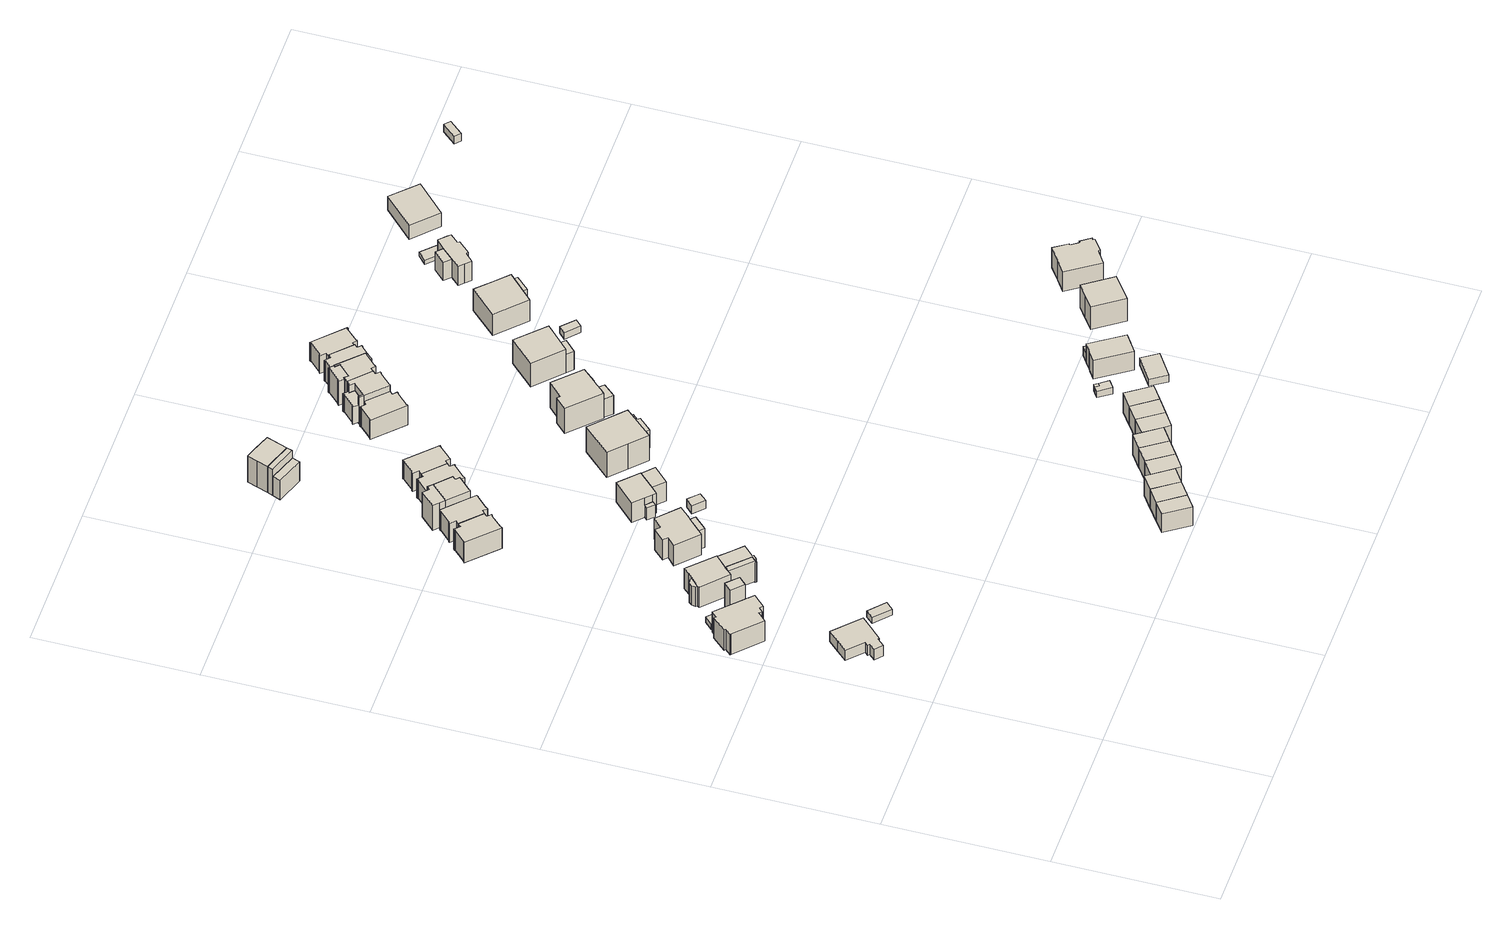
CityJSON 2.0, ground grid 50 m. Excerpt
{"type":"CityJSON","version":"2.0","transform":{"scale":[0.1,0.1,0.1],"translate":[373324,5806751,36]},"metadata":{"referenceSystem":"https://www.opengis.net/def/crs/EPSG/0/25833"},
"CityObjects":{
"building1":{"type":"Building","attributes":{"Gemeindeschluessel":"11000006","BezugspunktDach":"2200","function":"31001_1010","measuredHeight":6.77,"storeysAboveGround":1},"address":[{"country":"Germany","locality":"Berlin","thoroughfareNumber":"13A","thoroughfareName":"Neue Kreisstraße"}],"geometry":[{"type":"Solid","lod":"1","boundaries":[[[[0,1,2,3,4,5,6,7,8,9,10,11]],[[12,13,14,15,16,17,18,19,20,21,22,23]],[[12,23,11,10]],[[13,12,10,9]],[[14,13,9,8]],[[15,14,8,7]],[[16,15,7,6]],[[17,16,6,5]],[[18,17,5,4]],[[19,18,4,3]],[[20,19,3,2]],[[21,20,2,1]],[[22,21,1,0]],[[23,22,0,11]]]]}]},
"building2":{"type":"Building","attributes":{"Gemeindeschluessel":"11000006","BezugspunktDach":"2200","function":"31001_1010","measuredHeight":12.07,"storeysAboveGround":2},"address":[{"country":"Germany","locality":"Berlin","thoroughfareNumber":"15","thoroughfareName":"Neue Kreisstraße"}],"geometry":[{"type":"Solid","lod":"1","boundaries":[[[[24,25,26,27,28,29,30,31,32,33,34,35,36,37]],[[38,39,40,41,42,43,44,45,46,47,48,49,50,51]],[[38,51,37,36]],[[39,38,36,35]],[[40,39,35,34]],[[41,40,34,33]],[[42,41,33,32]],[[43,42,32,31]],[[44,43,31,30]],[[45,44,30,29]],[[46,45,29,28]],[[47,46,28,27]],[[48,47,27,26]],[[49,48,26,25]],[[50,49,25,24]],[[51,50,24,37]]]]}]},
"building3":{"type":"Building","attributes":{"Gemeindeschluessel":"11000006","BezugspunktDach":"2200","function":"31001_2463","measuredHeight":2.13,"storeysAboveGround":1},"address":[{"country":"Germany","locality":"Berlin","thoroughfareNumber":"15 (1)","thoroughfareName":"Neue Kreisstraße"}],"geometry":[{"type":"Solid","lod":"1","boundaries":[[[[52,53,54,55]],[[56,57,58,59]],[[56,59,55,54]],[[57,56,54,53]],[[58,57,53,52]],[[59,58,52,55]]]]}]},
"building4":{"type":"Building","attributes":{"Gemeindeschluessel":"11000006","BezugspunktDach":"2200","function":"31001_2463","measuredHeight":2.85,"storeysAboveGround":1},"address":[{"country":"Germany","locality":"Berlin","thoroughfareNumber":"13A (1)","thoroughfareName":"Neue Kreisstraße"}],"geometry":[{"type":"Solid","lod":"1","boundaries":[[[[60,61,62,63]],[[64,65,66,67]],[[64,67,63,62]],[[65,64,62,61]],[[66,65,61,60]],[[67,66,60,63]]]]}]},
"building5":{"type":"Building","attributes":{"Gemeindeschluessel":"11000006","BezugspunktDach":"2200","function":"31001_2463","measuredHeight":12.65,"storeysAboveGround":1},"address":[{"country":"Germany","locality":"Berlin","thoroughfareNumber":"15 (2)","thoroughfareName":"Neue Kreisstraße"}],"geometry":[{"type":"Solid","lod":"1","boundaries":[[[[68,69,70,71]],[[72,73,74,75]],[[72,75,71,70]],[[73,72,70,69]],[[74,73,69,68]],[[75,74,68,71]]]]}]},
"building6":{"type":"Building","attributes":{"Gemeindeschluessel":"11000006","function":"31001_1010"},"address":[{"country":"Germany","locality":"Berlin","thoroughfareNumber":"17","thoroughfareName":"Neue Kreisstraße"}],"children":["building6-1","building6-2","building6-3"]},
"building6-1":{"type":"BuildingPart","attributes":{"BezugspunktDach":"2200","measuredHeight":10.35,"storeysAboveGround":2},"parents":["building6"],"geometry":[{"type":"MultiSurface","lod":"1","boundaries":[[[76,77,78,79,80,81,82,83,84,85,86]],[[87,88,89,90,91,92,93,94,95,96,97]],[[87,97,86,85]],[[98,99,87,88,87,85,84]],[[89,88,100,88,89,101,98,84,83]],[[90,89,83,82]],[[91,90,82,81]],[[92,91,81,80]],[[102,103,92,80,79]],[[94,104,102,93,79,78]],[[95,94,78,77]],[[96,95,77,76]],[[97,96,76,86]],[[88,87,99,98]],[[98,101,89,88,100]],[[93,92,103,102]],[[93,102,104,94]]]}]},
"building6-2":{"type":"BuildingPart","attributes":{"BezugspunktDach":"2200","measuredHeight":9.47,"storeysAboveGround":2},"parents":["building6"],"geometry":[{"type":"MultiSurface","lod":"1","boundaries":[[[105,106,107,108,109,110,111,112,113,114,103,104]],[[115,116,117,118,119,120,121,122,123,124,125,126]],[[115,126,127,94,93,92]],[[116,115,103,114]],[[117,116,114,113]],[[118,117,113,112]],[[119,118,112,111]],[[120,119,111,110]],[[121,120,110,109]],[[122,121,109,108]],[[123,122,108,107]],[[124,123,107,106]],[[125,124,106,105]],[[126,125,105,104]],[[92,93,102,103]],[[104,102,93,94,127]]]}]},
"building6-3":{"type":"BuildingPart","attributes":{"BezugspunktDach":"2200","measuredHeight":7.78,"storeysAboveGround":2},"parents":["building6"],"geometry":[{"type":"MultiSurface","lod":"1","boundaries":[[[99,101,128,129,130,131]],[[132,133,134,89,87,135]],[[132,135,131,130]],[[133,132,130,129]],[[134,133,129,128]],[[89,134,128,101]],[[135,87,99,131]],[[88,98,99,87]],[[89,101,98,88]]]}]},
"building7":{"type":"Building","attributes":{"Gemeindeschluessel":"11000006","BezugspunktDach":"2200","function":"51009_1610","measuredHeight":9.32,"storeysAboveGround":0},"address":[{"country":"Germany","locality":"Berlin"}],"geometry":[{"type":"Solid","lod":"1","boundaries":[[[[136,137,138,139]],[[140,141,142,143]],[[140,143,139,138]],[[141,140,138,137]],[[142,141,137,136]],[[143,142,136,139]]]]}]},
"building8":{"type":"Building","attributes":{"Gemeindeschluessel":"11000006","BezugspunktDach":"2200","function":"31001_1010","measuredHeight":8.15,"storeysAboveGround":2},"address":[{"country":"Germany","locality":"Berlin","thoroughfareNumber":"20","thoroughfareName":"Neue Kreisstraße"}],"geometry":[{"type":"Solid","lod":"1","boundaries":[[[[144,145,146,147,148,149,150,151,152,153,154,155,156,157,158,159]],[[160,161,162,163,164,165,166,167,168,169,170,171,172,173,174,175]],[[160,175,159,158]],[[161,160,158,157]],[[162,161,157,156]],[[163,162,156,155]],[[164,163,155,154]],[[165,164,154,153]],[[166,165,153,152]],[[167,166,152,151]],[[168,167,151,150]],[[169,168,150,149]],[[170,169,149,148]],[[171,170,148,147]],[[172,171,147,146]],[[173,172,146,145]],[[174,173,145,144]],[[175,174,144,159]]]]}]},
"building9":{"type":"Building","attributes":{"Gemeindeschluessel":"11000006","function":"31001_1010"},"address":[{"country":"Germany","locality":"Berlin","thoroughfareNumber":"19","thoroughfareName":"Neue Kreisstraße"}],"children":["building9-1","building9-2"]},
"building9-1":{"type":"BuildingPart","attributes":{"BezugspunktDach":"2200","measuredHeight":9.93,"storeysAboveGround":2},"parents":["building9"],"geometry":[{"type":"MultiSurface","lod":"1","boundaries":[[[176,177,178,179,180,181,182,183,184,185,186]],[[187,188,189,190,191,192,193,194,195,196,197]],[[187,197,186,185]],[[188,187,185,184]],[[189,188,184,183]],[[190,189,183,182]],[[191,190,182,181]],[[192,191,181,180]],[[193,192,180,179]],[[194,193,179,178]],[[198,199,194,178,177]],[[196,195,177,176]],[[197,196,176,186]],[[195,194,199,198]]]}]},
"building9-2":{"type":"BuildingPart","attributes":{"BezugspunktDach":"2200","measuredHeight":7.48,"storeysAboveGround":2},"parents":["building9"],"geometry":[{"type":"Solid","lod":"1","boundaries":[[[[200,201,202,199,198]],[[194,193,203,204,195]],[[193,194,199,202]],[[203,193,202,201]],[[204,203,201,200]],[[195,204,200,198]],[[194,195,198,199]]]]}]},
"building10":{"type":"Building","attributes":{"Gemeindeschluessel":"11000006","BezugspunktDach":"2200","function":"31001_1010","measuredHeight":7.84,"storeysAboveGround":2},"address":[{"country":"Germany","locality":"Berlin","thoroughfareNumber":"22","thoroughfareName":"Neue Kreisstraße"}],"geometry":[{"type":"Solid","lod":"1","boundaries":[[[[205,206,207,208,209,210,211,212,213,214,215,216,217,218,219,220,221,222]],[[223,224,225,226,227,228,229,230,231,232,233,234,235,236,237,238,239,240]],[[223,240,222,221]],[[224,223,221,220]],[[225,224,220,219]],[[226,225,219,218]],[[227,226,218,217]],[[228,227,217,216]],[[229,228,216,215]],[[230,229,215,214]],[[231,230,214,213]],[[232,231,213,212]],[[233,232,212,211]],[[234,233,211,210]],[[235,234,210,209]],[[236,235,209,208]],[[237,236,208,207]],[[238,237,207,206]],[[239,238,206,205]],[[240,239,205,222]]]]}]},
"building11":{"type":"Building","attributes":{"Gemeindeschluessel":"11000006","BezugspunktDach":"2200","function":"31001_1010","measuredHeight":7.47,"storeysAboveGround":2},"address":[{"country":"Germany","locality":"Berlin","thoroughfareNumber":"332B","thoroughfareName":"Königsweg"}],"geometry":[{"type":"Solid","lod":"1","boundaries":[[[[241,242,243,244]],[[245,246,247,248]],[[245,248,244,243]],[[246,245,243,242]],[[247,246,242,241]],[[248,247,241,244]]]]}]},
"building12":{"type":"Building","attributes":{"Gemeindeschluessel":"11000006","function":"31001_1010"},"address":[{"country":"Germany","locality":"Berlin","thoroughfareNumber":"24","thoroughfareName":"Neue Kreisstraße"}],"children":["building12-1","building12-2"]},
"building12-1":{"type":"BuildingPart","attributes":{"BezugspunktDach":"2200","measuredHeight":9.96,"storeysAboveGround":3},"parents":["building12"],"geometry":[{"type":"Solid","lod":"1","boundaries":[[[[249,250,251,252,253,254,255,256,257,258]],[[259,260,261,262,263,264,265,266,267,268]],[[260,259,257,256]],[[261,260,256,255]],[[262,261,255,254]],[[263,262,254,253]],[[264,263,253,252]],[[265,264,252,251]],[[266,265,251,250]],[[267,266,250,249]],[[268,267,249,258]],[[259,268,258,257]]]]}]},
"building12-2":{"type":"BuildingPart","attributes":{"BezugspunktDach":"2200","measuredHeight":9.93,"storeysAboveGround":3},"parents":["building12"],"geometry":[{"type":"Solid","lod":"1","boundaries":[[[[269,258,257,270,271,272,273]],[[274,275,276,259,268,277,278]],[[274,278,273,272]],[[275,274,272,271]],[[276,275,271,270]],[[259,276,270,257]],[[277,268,258,269]],[[278,277,269,273]],[[268,259,257,258]]]]}]},
"building13":{"type":"Building","attributes":{"Gemeindeschluessel":"11000006","BezugspunktDach":"2200","function":"31001_1010","measuredHeight":7.67,"storeysAboveGround":2},"address":[{"country":"Germany","locality":"Berlin","thoroughfareNumber":"332A","thoroughfareName":"Königsweg"}],"geometry":[{"type":"Solid","lod":"1","boundaries":[[[[242,279,280,243]],[[281,282,283,284]],[[281,284,243,280]],[[282,281,280,279]],[[283,282,279,242]],[[284,283,242,243]]]]}]},
"building14":{"type":"Building","attributes":{"Gemeindeschluessel":"11000006","BezugspunktDach":"2200","function":"31001_1000","measuredHeight":3.15,"storeysAboveGround":1},"address":[{"country":"Germany","locality":"Berlin","thoroughfareNumber":"21 (1)","thoroughfareName":"Neue Kreisstraße"}],"geometry":[{"type":"Solid","lod":"1","boundaries":[[[[285,286,287,288]],[[289,290,291,292]],[[289,292,288,287]],[[290,289,287,286]],[[291,290,286,285]],[[292,291,285,288]]]]}]},
"building15":{"type":"Building","attributes":{"Gemeindeschluessel":"11000006","function":"31001_1010"},"address":[{"country":"Germany","locality":"Berlin","thoroughfareNumber":"21","thoroughfareName":"Neue Kreisstraße"}],"children":["building15-1","building15-2","building15-3"]},
"building15-1":{"type":"BuildingPart","attributes":{"BezugspunktDach":"2200","measuredHeight":9.72,"storeysAboveGround":2},"parents":["building15"],"geometry":[{"type":"MultiSurface","lod":"1","boundaries":[[[293,294,295,296,297,298,299]],[[300,301,302,303,304,305,306]],[[300,306,299,298]],[[301,300,298,297]],[[307,308,301,297,296]],[[303,302,296,295]],[[304,303,295,294]],[[309,310,311,312,305,304,294,293]],[[306,305,293,299]],[[302,301,308,307]],[[312,311,310,309]]]}]},
"building15-2":{"type":"BuildingPart","attributes":{"BezugspunktDach":"2200","measuredHeight":8.33,"storeysAboveGround":2},"parents":["building15"],"geometry":[{"type":"Solid","lod":"1","boundaries":[[[[313,314,308,307]],[[301,315,316,302]],[[315,301,308,314]],[[316,315,314,313]],[[302,316,313,307]],[[301,302,307,308]]]]}]},
"building15-3":{"type":"BuildingPart","attributes":{"BezugspunktDach":"2200","measuredHeight":4.87,"storeysAboveGround":2},"parents":["building15"],"geometry":[{"type":"MultiSurface","lod":"1","boundaries":[[[317,310,309,318]],[[312,311,319,320]],[[312,320,318,309]],[[319,311,310,317]],[[320,319,317,318]],[[321,311,312,322,309,310]]]}]},
"building16":{"type":"Building","attributes":{"Gemeindeschluessel":"11000006","BezugspunktDach":"2200","function":"31001_1010","measuredHeight":7.29,"storeysAboveGround":2},"address":[{"country":"Germany","locality":"Berlin","thoroughfareNumber":"26","thoroughfareName":"Neue Kreisstraße"}],"geometry":[{"type":"Solid","lod":"1","boundaries":[[[[323,324,325,326,327,328,329,330,331,332,333,334,335,336,337,338,339,340,341]],[[342,343,344,345,346,347,348,349,350,351,352,353,354,355,356,357,358,359,360]],[[342,360,341,340]],[[343,342,340,339]],[[344,343,339,338]],[[345,344,338,337]],[[346,345,337,336]],[[347,346,336,335]],[[348,347,335,334]],[[349,348,334,333]],[[350,349,333,332]],[[351,350,332,331]],[[352,351,331,330]],[[353,352,330,329]],[[354,353,329,328]],[[355,354,328,327]],[[356,355,327,326]],[[357,356,326,325]],[[358,357,325,324]],[[359,358,324,323]],[[360,359,323,341]]]]}]},
"building17":{"type":"Building","attributes":{"Gemeindeschluessel":"11000006","BezugspunktDach":"2200","function":"31001_1010","measuredHeight":7.91,"storeysAboveGround":2},"address":[{"country":"Germany","locality":"Berlin","thoroughfareNumber":"332","thoroughfareName":"Königsweg"}],"geometry":[{"type":"Solid","lod":"1","boundaries":[[[[279,361,362,363,280]],[[364,365,366,367,368]],[[364,368,280,363]],[[365,364,363,362]],[[366,365,362,361]],[[367,366,361,279]],[[368,367,279,280]]]]}]},
"building18":{"type":"Building","attributes":{"Gemeindeschluessel":"11000006","function":"31001_1010"},"address":[{"country":"Germany","locality":"Berlin","thoroughfareNumber":"16","thoroughfareName":"Via Tilia"}],"children":["building18-1","building18-2","building18-3"]},
"building18-1":{"type":"BuildingPart","attributes":{"BezugspunktDach":"2200","measuredHeight":10.55,"storeysAboveGround":3},"parents":["building18"],"geometry":[{"type":"Solid","lod":"1","boundaries":[[[[369,370,371,372,373,374]],[[375,376,377,378,379,380]],[[375,380,374,373]],[[376,375,373,372]],[[377,376,372,371]],[[378,377,371,370]],[[379,378,370,369]],[[379,369,374,380]]]]}]},
"building18-2":{"type":"BuildingPart","attributes":{"BezugspunktDach":"2200","measuredHeight":10.56,"storeysAboveGround":3},"parents":["building18"],"geometry":[{"type":"MultiSurface","lod":"1","boundaries":[[[381,369,374,382]],[[380,379,383,384]],[[380,384,382,374]],[[380,374,380,379]],[[383,379,369,381]],[[384,385,386,381,382]],[[379,380,374,369,387]],[[383,388,386,385,384]]]}]},
"building18-3":{"type":"BuildingPart","attributes":{"BezugspunktDach":"2200","measuredHeight":8.03,"storeysAboveGround":3},"parents":["building18"],"geometry":[{"type":"MultiSurface","lod":"1","boundaries":[[[389,386,385,390]],[[384,383,391,392]],[[384,392,390,385]],[[383,384,383,386]],[[391,383,386,389]],[[392,391,389,390]],[[393,385,386,383,384]]]}]},
"building19":{"type":"Building","attributes":{"Gemeindeschluessel":"11000006","BezugspunktDach":"2200","function":"31001_1010","measuredHeight":7.24,"storeysAboveGround":2},"address":[{"country":"Germany","locality":"Berlin","thoroughfareNumber":"28","thoroughfareName":"Neue Kreisstraße"}],"geometry":[{"type":"Solid","lod":"1","boundaries":[[[[394,334,333,395,396,397,398,399,400,401,402,403,404,405,406]],[[407,408,409,410,411,412,413,414,415,416,417,349,348,418,419]],[[407,419,406,405]],[[408,407,405,404]],[[409,408,404,403]],[[410,409,403,402]],[[411,410,402,401]],[[412,411,401,400]],[[413,412,400,399]],[[414,413,399,398]],[[415,414,398,397]],[[416,415,397,396]],[[417,416,396,395]],[[349,417,395,333]],[[348,349,333,334]],[[418,348,334,394]],[[419,418,394,406]]]]}]},
"building20":{"type":"Building","attributes":{"Gemeindeschluessel":"11000006","BezugspunktDach":"2200","function":"31001_1010","measuredHeight":7.63,"storeysAboveGround":2},"address":[{"country":"Germany","locality":"Berlin","thoroughfareNumber":"330B","thoroughfareName":"Königsweg"}],"geometry":[{"type":"Solid","lod":"1","boundaries":[[[[361,420,421,422,362]],[[423,424,425,426,427]],[[423,427,362,422]],[[424,423,422,421]],[[425,424,421,420]],[[426,425,420,361]],[[427,426,361,362]]]]}]},
"building21":{"type":"Building","attributes":{"Gemeindeschluessel":"11000006","BezugspunktDach":"2200","function":"31001_1010","measuredHeight":7.67,"storeysAboveGround":2},"address":[{"country":"Germany","locality":"Berlin","thoroughfareNumber":"330A","thoroughfareName":"Königsweg"}],"geometry":[{"type":"Solid","lod":"1","boundaries":[[[[421,428,429,422]],[[430,431,432,433]],[[430,433,422,429]],[[431,430,429,428]],[[432,431,428,421]],[[433,432,421,422]]]]}]},
"building22":{"type":"Building","attributes":{"Gemeindeschluessel":"11000006","BezugspunktDach":"2200","function":"31001_1010","measuredHeight":8.04,"storeysAboveGround":2},"address":[{"country":"Germany","locality":"Berlin","thoroughfareNumber":"330","thoroughfareName":"Königsweg"}],"geometry":[{"type":"Solid","lod":"1","boundaries":[[[[428,434,435,436,429]],[[437,438,439,440,441]],[[437,441,429,436]],[[438,437,436,435]],[[439,438,435,434]],[[440,439,434,428]],[[441,440,428,429]]]]}]},
"building23":{"type":"Building","attributes":{"Gemeindeschluessel":"11000006","function":"31001_1010"},"address":[{"country":"Germany","locality":"Berlin","thoroughfareNumber":"23","thoroughfareName":"Neue Kreisstraße"}],"children":["building23-1","building23-2"]},
"building23-1":{"type":"BuildingPart","attributes":{"BezugspunktDach":"2200","measuredHeight":12.57,"storeysAboveGround":2},"parents":["building23"],"geometry":[{"type":"MultiSurface","lod":"1","boundaries":[[[442,443,444,445,446,447]],[[448,449,450,451,452,453]],[[448,453,447,446]],[[449,448,446,445]],[[454,455,449,445,444]],[[451,450,444,443]],[[452,451,443,442]],[[453,452,442,447]],[[456,450,449,455,454]]]}]},
"building23-2":{"type":"BuildingPart","attributes":{"BezugspunktDach":"2200","measuredHeight":7.3,"storeysAboveGround":2},"parents":["building23"],"geometry":[{"type":"Solid","lod":"1","boundaries":[[[[457,458,459,460,455,454]],[[449,461,462,463,464,450]],[[461,449,455,460]],[[462,461,460,459]],[[463,462,459,458]],[[464,463,458,457]],[[450,464,457,454]],[[454,455,449,450]]]]}]},
"building24":{"type":"Building","attributes":{"Gemeindeschluessel":"11000006","BezugspunktDach":"2200","function":"31001_1010","measuredHeight":7.6,"storeysAboveGround":2},"address":[{"country":"Germany","locality":"Berlin","thoroughfareNumber":"328B","thoroughfareName":"Königsweg"}],"geometry":[{"type":"Solid","lod":"1","boundaries":[[[[434,465,466,467,435]],[[468,469,470,471,472]],[[468,472,435,467]],[[469,468,467,466]],[[470,469,466,465]],[[471,470,465,434]],[[472,471,434,435]]]]}]},
"building25":{"type":"Building","attributes":{"Gemeindeschluessel":"11000006","BezugspunktDach":"2200","function":"31001_1010","measuredHeight":7.66,"storeysAboveGround":2},"address":[{"country":"Germany","locality":"Berlin","thoroughfareNumber":"30","thoroughfareName":"Neue Kreisstraße"}],"geometry":[{"type":"Solid","lod":"1","boundaries":[[[[473,474,475,476,477,478,479,480,481,482,483,484,485,486,487,488]],[[489,490,491,492,493,494,495,496,497,498,499,500,501,502,503,504]],[[489,504,488,487]],[[490,489,487,486]],[[491,490,486,485]],[[492,491,485,484]],[[493,492,484,483]],[[494,493,483,482]],[[495,494,482,481]],[[496,495,481,480]],[[497,496,480,479]],[[498,497,479,478]],[[499,498,478,477]],[[500,499,477,476]],[[501,500,476,475]],[[502,501,475,474]],[[503,502,474,473]],[[504,503,473,488]]]]}]},
"building26":{"type":"Building","attributes":{"Gemeindeschluessel":"11000006","BezugspunktDach":"2200","function":"31001_1010","measuredHeight":7.64,"storeysAboveGround":2},"address":[{"country":"Germany","locality":"Berlin","thoroughfareNumber":"328A","thoroughfareName":"Königsweg"}],"geometry":[{"type":"Solid","lod":"1","boundaries":[[[[466,505,506,467]],[[507,508,469,468]],[[507,468,467,506]],[[508,507,506,505]],[[469,508,505,466]],[[468,469,466,467]]]]}]},
"building27":{"type":"Building","attributes":{"Gemeindeschluessel":"11000006","function":"31001_1010"},"address":[{"country":"Germany","locality":"Berlin","thoroughfareNumber":"32","thoroughfareName":"Neue Kreisstraße"}],"children":["building27-1","building27-2"]},
"building27-1":{"type":"BuildingPart","attributes":{"BezugspunktDach":"2200","measuredHeight":10.69,"storeysAboveGround":3},"parents":["building27"],"geometry":[{"type":"MultiSurface","lod":"1","boundaries":[[[509,510,511,512,513,514,515,516,517,518,519,520,521,522,523,524,525,526]],[[527,528,529,530,531,532,533,534,535,536,537,538,539,540,541,542,543,544]],[[527,544,545,546,547,548,549,526,525]],[[528,527,548,525,524],[547,550,551,548]],[[529,528,524,523],[550,552,553,551]],[[554,553,523,522]],[[530,529,552,555]],[[556,554,522,521]],[[531,530,555,557]],[[532,531,521,520]],[[533,532,520,519]],[[534,533,519,518]],[[535,534,518,517]],[[536,535,517,516]],[[537,536,516,515]],[[538,537,515,514]],[[539,538,514,513]],[[540,539,513,512]],[[541,540,512,511]],[[542,541,511,510]],[[543,542,510,509]],[[544,543,509,526]],[[549,548,547,546,545]],[[551,550,547,548]],[[553,552,550,551]],[[555,552,553,554]],[[557,555,554,556]]]}]},
"building27-2":{"type":"BuildingPart","attributes":{"BezugspunktDach":"2200","measuredHeight":6.91,"storeysAboveGround":3},"parents":["building27"],"geometry":[{"type":"MultiSurface","lod":"1","boundaries":[[[549,548,551,553,554,556,558,559,560,561,562,563]],[[564,565,566,567,568,557,555,552,550,547,546,569]],[[564,569,563,562]],[[565,564,562,561]],[[566,565,561,560]],[[567,566,560,559]],[[568,567,559,558]],[[557,568,558,556]],[[569,546,549,563]],[[555,557,570,556,554]],[[555,554,553,552]],[[550,552,553,551]],[[550,551,548,547]],[[546,547,548,549]]]}]},
"building28":{"type":"Building","attributes":{"Gemeindeschluessel":"11000006","function":"31001_1010"},"address":[{"country":"Germany","locality":"Berlin","thoroughfareNumber":"25","thoroughfareName":"Neue Kreisstraße"}],"children":["building28-1","building28-2"]},
"building28-1":{"type":"BuildingPart","attributes":{"BezugspunktDach":"2200","measuredHeight":12.79,"storeysAboveGround":2},"parents":["building28"],"geometry":[{"type":"Solid","lod":"1","boundaries":[[[[571,572,573,574,575,576,577,578,579,580,581]],[[582,583,584,585,586,587,588,589,590,591,592]],[[582,592,581,580]],[[583,582,580,579]],[[584,583,579,578]],[[585,584,578,577]],[[586,585,577,576]],[[587,586,576,575]],[[588,587,575,574]],[[589,593,594,588,574,573]],[[590,589,573,572]],[[591,590,572,571]],[[592,591,571,581]],[[588,594,593,589]]]]}]},
"building28-2":{"type":"BuildingPart","attributes":{"BezugspunktDach":"2200","measuredHeight":7.4,"storeysAboveGround":2},"parents":["building28"],"geometry":[{"type":"Solid","lod":"1","boundaries":[[[[595,596,594,593]],[[588,597,598,589]],[[597,588,594,596]],[[598,597,596,595]],[[589,598,595,593]],[[588,589,593,594]]]]}]},
"building29":{"type":"Building","attributes":{"Gemeindeschluessel":"11000006","BezugspunktDach":"2200","function":"31001_1010","measuredHeight":7.79,"storeysAboveGround":2},"address":[{"country":"Germany","locality":"Berlin","thoroughfareNumber":"328","thoroughfareName":"Königsweg"}],"geometry":[{"type":"Solid","lod":"1","boundaries":[[[[505,599,600,506]],[[601,602,603,604]],[[601,604,506,600]],[[602,601,600,599]],[[603,602,599,505]],[[604,603,505,506]]]]}]},
"building30":{"type":"Building","attributes":{"Gemeindeschluessel":"11000006","function":"31001_1010"},"address":[{"country":"Germany","locality":"Berlin","thoroughfareNumber":"34","thoroughfareName":"Neue Kreisstraße"}],"children":["building30-1","building30-2"]},
"building30-1":{"type":"BuildingPart","attributes":{"BezugspunktDach":"2200","measuredHeight":10.76,"storeysAboveGround":3},"parents":["building30"],"geometry":[{"type":"MultiSurface","lod":"1","boundaries":[[[605,606,607,608,609,610,611,612,613,614,615,616,617,618,619,620,621]],[[622,623,624,625,626,627,628,629,630,631,632,633,634,635,636,637,638]],[[622,638,621,620]],[[623,622,620,619]],[[624,623,639,640]],[[625,624,640,641]],[[626,625,641,642]],[[627,626,642,643]],[[628,627,643,644]],[[629,628,614,613]],[[630,629,613,612]],[[631,630,612,611]],[[632,631,611,610]],[[633,632,610,609]],[[634,633,609,608]],[[635,634,608,607]],[[636,635,607,606]],[[637,636,606,605]],[[638,637,605,621]],[[640,639,619,618]],[[641,640,618,617]],[[642,641,617,616]],[[643,642,616,615,645]],[[644,643,615,614]]]}]},
"building30-2":{"type":"BuildingPart","attributes":{"BezugspunktDach":"2200","measuredHeight":9.71,"storeysAboveGround":3},"parents":["building30"],"geometry":[{"type":"Solid","lod":"1","boundaries":[[[[619,618,617,616,615,614,646,647,648,649,650,651]],[[652,653,654,655,656,644,643,642,641,640,639,657]],[[652,657,651,650]],[[653,652,650,649]],[[654,653,649,648]],[[655,654,648,647]],[[656,655,647,646]],[[644,656,646,614]],[[657,639,619,651]],[[644,614,615,643]],[[643,615,616,642]],[[641,642,616,617]],[[641,617,618,640]],[[639,640,618,619]]]]}]},
"building31":{"type":"Building","attributes":{"Gemeindeschluessel":"11000006","BezugspunktDach":"2200","function":"31001_1310","measuredHeight":2.58,"storeysAboveGround":1},"address":[{"country":"Germany","locality":"Berlin","thoroughfareNumber":"326 (1)","thoroughfareName":"Königsweg"}],"geometry":[{"type":"Solid","lod":"1","boundaries":[[[[658,659,660,661,662,663]],[[664,665,666,667,668,669]],[[664,669,663,662]],[[665,664,662,661]],[[666,665,661,660]],[[667,666,660,659]],[[668,667,659,658]],[[669,668,658,663]]]]}]},
"building32":{"type":"Building","attributes":{"Gemeindeschluessel":"11000006","BezugspunktDach":"2200","function":"51009_1610","measuredHeight":2.38,"storeysAboveGround":0},"address":[{"country":"Germany","locality":"Berlin"}],"geometry":[{"type":"Solid","lod":"1","boundaries":[[[[661,660,670,662]],[[671,672,673,674]],[[671,674,662,670]],[[672,671,670,660]],[[673,672,660,661]],[[674,673,661,662]]]]}]},
"building33":{"type":"Building","attributes":{"Gemeindeschluessel":"11000006","BezugspunktDach":"2200","function":"31001_1010","measuredHeight":8.12,"storeysAboveGround":2},"address":[{"country":"Germany","locality":"Berlin","thoroughfareNumber":"36","thoroughfareName":"Neue Kreisstraße"}],"geometry":[{"type":"Solid","lod":"1","boundaries":[[[[675,676,677,678,679,680,681,682,683,684,685,686,687,688,689,690,691]],[[692,693,694,695,696,697,698,699,700,701,702,703,704,705,706,707,708]],[[692,708,691,690]],[[693,692,690,689]],[[694,693,689,688]],[[695,694,688,687]],[[696,695,687,686]],[[697,696,686,685]],[[698,697,685,684]],[[699,698,684,683]],[[700,699,683,682]],[[701,700,682,681]],[[702,701,681,680]],[[703,702,680,679]],[[704,703,679,678]],[[705,704,678,677]],[[706,705,677,676]],[[707,706,676,675]],[[708,707,675,691]]]]}]},
"building34":{"type":"Building","attributes":{"Gemeindeschluessel":"11000006","BezugspunktDach":"2200","function":"31001_2463","measuredHeight":2.9,"storeysAboveGround":1},"address":[{"country":"Germany","locality":"Berlin","thoroughfareNumber":"326 (2)","thoroughfareName":"Königsweg"}],"geometry":[{"type":"Solid","lod":"1","boundaries":[[[[709,710,711,712]],[[713,714,715,716]],[[713,716,712,711]],[[714,713,711,710]],[[715,714,710,709]],[[716,715,709,712]]]]}]},
"building35":{"type":"Building","attributes":{"Gemeindeschluessel":"11000006","function":"31001_1010"},"address":[{"country":"Germany","locality":"Berlin","thoroughfareNumber":"27","thoroughfareName":"Neue Kreisstraße"}],"children":["building35-1","building35-2"]},
"building35-1":{"type":"BuildingPart","attributes":{"BezugspunktDach":"2200","measuredHeight":11.6,"storeysAboveGround":2},"parents":["building35"],"geometry":[{"type":"MultiSurface","lod":"1","boundaries":[[[717,718,719,720]],[[721,722,723,724]],[[721,724,720,719]],[[722,721,719,718]],[[725,726,727,728,722,718,717]],[[724,723,717,720]],[[723,728,727,726,725]]]}]},
"building35-2":{"type":"BuildingPart","attributes":{"BezugspunktDach":"2200","measuredHeight":7.31,"storeysAboveGround":2},"parents":["building35"],"geometry":[{"type":"Solid","lod":"1","boundaries":[[[[729,730,726,725]],[[727,731,732,723]],[[731,727,726,730]],[[732,731,730,729]],[[723,732,729,725]],[[727,723,725,726]]]]}]},
"building36":{"type":"Building","attributes":{"Gemeindeschluessel":"11000006","function":"31001_1000"},"address":[{"country":"Germany","locality":"Berlin","thoroughfareNumber":"326","thoroughfareName":"Königsweg"}],"children":["building36-1","building36-2"]},
"building36-1":{"type":"BuildingPart","attributes":{"BezugspunktDach":"2200","measuredHeight":8.23,"storeysAboveGround":2},"parents":["building36"],"geometry":[{"type":"MultiSurface","lod":"1","boundaries":[[[733,734,735,736,737,738,739,740]],[[741,742,743,744,745,746,747,748]],[[741,748,740,739]],[[742,741,739,738]],[[743,742,738,737]],[[744,749,750,737,736]],[[745,744,736,735]],[[746,745,735,734]],[[747,746,734,733]],[[748,747,733,740]],[[743,750,749,744]]]}]},
"building36-2":{"type":"BuildingPart","attributes":{"BezugspunktDach":"2200","measuredHeight":3.54,"storeysAboveGround":2},"parents":["building36"],"geometry":[{"type":"Solid","lod":"1","boundaries":[[[[749,751,752,750]],[[753,754,744,743]],[[753,743,750,752]],[[754,753,752,751]],[[744,754,751,749]],[[744,749,750,743]]]]}]},
"building37":{"type":"Building","attributes":{"Gemeindeschluessel":"11000006","BezugspunktDach":"2200","function":"31001_1010","measuredHeight":7.22,"storeysAboveGround":2},"address":[{"country":"Germany","locality":"Berlin","thoroughfareNumber":"38","thoroughfareName":"Neue Kreisstraße"}],"geometry":[{"type":"Solid","lod":"1","boundaries":[[[[755,756,757,758,759,760,761,762,763,764,765,766,767,768,769,770]],[[771,772,773,774,775,776,777,778,779,780,781,782,783,784,785,786]],[[771,786,770,769]],[[772,771,769,768]],[[773,772,768,767]],[[774,773,767,766]],[[775,774,766,765]],[[776,775,765,764]],[[777,776,764,763]],[[778,777,763,762]],[[779,778,762,761]],[[780,779,761,760]],[[781,780,760,759]],[[782,781,759,758]],[[783,782,758,757]],[[784,783,757,756]],[[785,784,756,755]],[[786,785,755,770]]]]}]},
"building38":{"type":"Building","attributes":{"Gemeindeschluessel":"11000006","BezugspunktDach":"2200","function":"31001_2463","measuredHeight":2.52,"storeysAboveGround":1},"address":[{"country":"Germany","locality":"Berlin","thoroughfareNumber":"27 (1)","thoroughfareName":"Neue Kreisstraße"}],"geometry":[{"type":"Solid","lod":"1","boundaries":[[[[787,788,789,790]],[[791,792,793,794]],[[791,794,790,789]],[[792,791,789,788]],[[793,792,788,787]],[[794,793,787,790]]]]}]},
"building39":{"type":"Building","attributes":{"Gemeindeschluessel":"11000006","function":"31001_1010"},"address":[{"country":"Germany","locality":"Berlin","thoroughfareNumber":"29","thoroughfareName":"Neue Kreisstraße"}],"children":["building39-1","building39-2"]},
"building39-1":{"type":"BuildingPart","attributes":{"BezugspunktDach":"2200","measuredHeight":10.48,"storeysAboveGround":2},"parents":["building39"],"geometry":[{"type":"MultiSurface","lod":"1","boundaries":[[[795,796,797,798,799]],[[800,801,802,803,804]],[[800,804,799,798]],[[801,800,798,797]],[[802,801,797,796]],[[803,805,806,807,808,802,796,795]],[[804,803,795,799]],[[802,808,807,806,805]]]}]},
"building39-2":{"type":"BuildingPart","attributes":{"BezugspunktDach":"2200","measuredHeight":6.52,"storeysAboveGround":2},"parents":["building39"],"geometry":[{"type":"Solid","lod":"1","boundaries":[[[[809,810,808,807]],[[802,811,812,806]],[[811,802,808,810]],[[812,811,810,809]],[[806,812,809,807]],[[806,807,808,802]]]]}]},
"building40":{"type":"Building","attributes":{"Gemeindeschluessel":"11000006","BezugspunktDach":"2200","function":"31001_1010","measuredHeight":11.96,"storeysAboveGround":2},"address":[{"country":"Germany","locality":"Berlin","thoroughfareNumber":"324","thoroughfareName":"Königsweg"}],"geometry":[{"type":"Solid","lod":"1","boundaries":[[[[813,814,815,816,817]],[[818,819,820,821,822]],[[818,822,817,816]],[[819,818,816,815]],[[820,819,815,814]],[[821,820,814,813]],[[822,821,813,817]]]]}]},
"building41":{"type":"Building","attributes":{"Gemeindeschluessel":"11000006","function":"31001_1010"},"address":[{"country":"Germany","locality":"Berlin","thoroughfareNumber":"31","thoroughfareName":"Neue Kreisstraße"}],"children":["building41-1","building41-2"]},
"building41-1":{"type":"BuildingPart","attributes":{"BezugspunktDach":"2200","measuredHeight":8.43,"storeysAboveGround":1},"parents":["building41"],"geometry":[{"type":"MultiSurface","lod":"1","boundaries":[[[823,824,825,826,827,828,829,830,831,832,833,834]],[[835,836,837,838,839,840,841,842,843,844,845,846]],[[835,846,834,833]],[[847,848,833,832]],[[837,836,832,831]],[[838,837,831,830]],[[839,838,830,829]],[[840,839,829,828]],[[841,840,828,827]],[[842,841,827,826]],[[843,842,826,825]],[[844,843,825,824]],[[845,844,824,823]],[[846,845,823,834]],[[836,835,848,847]]]}]},
"building41-2":{"type":"BuildingPart","attributes":{"BezugspunktDach":"2200","measuredHeight":7.27,"storeysAboveGround":1},"parents":["building41"],"geometry":[{"type":"Solid","lod":"1","boundaries":[[[[848,847,849,850]],[[851,836,835,852]],[[851,852,850,849]],[[836,851,849,847]],[[852,835,848,850]],[[835,836,847,848]]]]}]},
"building42":{"type":"Building","attributes":{"Gemeindeschluessel":"11000006","BezugspunktDach":"2200","function":"31001_1010","measuredHeight":9.84,"storeysAboveGround":2},"address":[{"country":"Germany","locality":"Berlin","thoroughfareNumber":"322","thoroughfareName":"Königsweg"}],"geometry":[{"type":"Solid","lod":"1","boundaries":[[[[853,854,855,856,857,858,859,860,861,862,863,864,865,866]],[[867,868,869,870,871,872,873,874,875,876,877,878,879,880]],[[867,880,866,865]],[[868,867,865,864]],[[869,868,864,863]],[[870,869,863,862]],[[871,870,862,861]],[[872,871,861,860]],[[873,872,860,859]],[[874,873,859,858]],[[875,874,858,857]],[[876,875,857,856]],[[877,876,856,855]],[[878,877,855,854]],[[879,878,854,853]],[[880,879,853,866]]]]}]},
"building43":{"type":"Building","attributes":{"Gemeindeschluessel":"11000006","BezugspunktDach":"2200","function":"31001_2463","measuredHeight":1.6,"storeysAboveGround":1},"address":[{"country":"Germany","locality":"Berlin","thoroughfareNumber":"31 (1)","thoroughfareName":"Neue Kreisstraße"}],"geometry":[{"type":"Solid","lod":"1","boundaries":[[[[881,882,883,884,885]],[[886,887,888,889,890]],[[886,890,885,884]],[[887,886,884,883]],[[888,887,883,882]],[[889,888,882,881]],[[890,889,881,885]]]]}]},
"building44":{"type":"Building","attributes":{"Gemeindeschluessel":"11000006","BezugspunktDach":"2200","function":"31001_1010","measuredHeight":5.46,"storeysAboveGround":2},"address":[{"country":"Germany","locality":"Berlin","thoroughfareNumber":"33","thoroughfareName":"Neue Kreisstraße"}],"geometry":[{"type":"Solid","lod":"1","boundaries":[[[[891,892,893,894]],[[895,896,897,898]],[[895,898,894,893]],[[896,895,893,892]],[[897,896,892,891]],[[898,897,891,894]]]]}]},
"building45":{"type":"Building","attributes":{"Gemeindeschluessel":"11000006","BezugspunktDach":"2200","function":"31001_1313","measuredHeight":3.06,"storeysAboveGround":1},"address":[{"country":"Germany","locality":"Berlin","thoroughfareNumber":"35 (1)","thoroughfareName":"Neue Kreisstraße"}],"geometry":[{"type":"Solid","lod":"1","boundaries":[[[[899,900,901,902]],[[903,904,905,906]],[[903,906,902,901]],[[904,903,901,900]],[[905,904,900,899]],[[906,905,899,902]]]]}]}
},
"vertices":[
[120,735,60],[111,725,60],[116,721,60],[100,703,60],[123,683,60],[144,706,60],[147,702,60],[180,737,60],[210,769,60],[132,843,60],[102,811,60],[73,780,60],[102,811,19],[132,843,19],[210,769,19],[180,737,19],[147,702,19],[144,706,19],[123,683,19],[100,703,19],[116,721,19],[111,725,19],[120,735,19],[73,780,19],
[5,1094,98],[83,1019,98],[107,1044,98],[114,1037,98],[127,1049,98],[136,1040,98],[170,1075,98],[152,1093,98],[73,1171,98],[58,1154,98],[52,1160,98],[14,1118,98],[18,1114,98],[2,1096,98],[18,1114,17],[14,1118,17],[52,1160,17],[58,1154,17],[73,1171,17],[152,1093,17],[170,1075,17],[136,1040,17],[127,1049,17],[114,1037,17],[107,1044,17],[83,1019,17],[5,1094,17],[2,1096,17],
[117,1141,38],[141,1165,38],[105,1200,38],[83,1177,38],[105,1200,16],[141,1165,16],[117,1141,16],[83,1177,16],
[281,705,45],[302,728,45],[253,772,45],[233,750,45],[253,772,21],[302,728,21],[281,705,21],[233,750,21],
[160,1101,143],[183,1124,143],[149,1157,143],[126,1134,143],[149,1157,17],[183,1124,17],[160,1101,17],[126,1134,17],
[228,1164,98],[236,1172,98],[248,1186,98],[257,1194,98],[287,1223,98],[213,1296,98],[197,1278,98],[185,1266,98],[170,1251,98],[158,1241,98],[154,1234,98],[158,1241,17],[170,1251,17],[185,1266,17],[197,1278,17],[213,1296,17],[287,1223,17],[257,1194,17],[248,1186,17],[236,1172,17],[228,1164,17],[154,1234,17],[170,1251,95],[158,1241,95],[170,1251,56],[185,1266,95],[257,1194,95],[287,1223,95],[248,1186,95],
[280,1154,95],[308,1126,95],[296,1113,95],[299,1110,95],[306,1117,95],[310,1114,95],[322,1125,95],[319,1129,95],[350,1160,95],[318,1192,95],[287,1223,16],[318,1192,16],[350,1160,16],[319,1129,16],[322,1125,16],[310,1114,16],[306,1117,16],[299,1110,16],[296,1113,16],[308,1126,16],[280,1154,16],[248,1186,16],[248,1186,64],
[180,1269,95],[166,1267,95],[157,1257,95],[155,1244,95],[157,1257,17],[166,1267,17],[180,1269,17],[155,1244,17],
[296,1113,102],[308,1126,102],[248,1186,102],[236,1172,102],[248,1186,20],[308,1126,20],[296,1113,20],[236,1172,20],
[220,1834,92],[224,1838,92],[223,1839,92],[258,1876,92],[259,1874,92],[263,1878,92],[251,1889,92],[260,1898,92],[200,1956,92],[192,1947,92],[177,1962,92],[173,1958,92],[174,1957,92],[139,1921,92],[138,1922,92],[134,1919,92],[138,1922,11],[139,1921,11],[174,1957,11],[173,1958,11],[177,1962,11],[192,1947,11],[200,1956,11],[260,1898,11],[251,1889,11],[263,1878,11],[259,1874,11],[258,1876,11],[223,1839,11],[224,1838,11],[220,1834,11],[134,1919,11],
[358,1290,95],[373,1306,95],[410,1343,95],[410,1342,95],[442,1376,95],[379,1436,95],[351,1408,95],[338,1421,95],[306,1388,95],[320,1376,95],[294,1352,95],[320,1376,13],[306,1388,13],[338,1421,13],[351,1408,13],[379,1436,13],[442,1376,13],[410,1342,13],[410,1343,13],[373,1306,13],[358,1290,13],[294,1352,13],[373,1306,88],[410,1343,88],
[389,1290,88],[425,1328,88],[410,1342,88],[425,1328,13],[389,1290,13],
[209,1965,93],[200,1956,93],[260,1898,93],[269,1906,93],[280,1895,93],[283,1899,93],[282,1900,93],[318,1936,93],[319,1935,93],[322,1939,93],[307,1954,93],[250,2009,93],[236,2022,93],[233,2019,93],[234,2018,93],[198,1982,93],[197,1983,93],[194,1980,93],[197,1983,15],[198,1982,15],[234,2018,15],[233,2019,15],[236,2022,15],[250,2009,15],[307,1954,15],[322,1939,15],[319,1935,15],[318,1936,15],[282,1900,15],[283,1899,15],[280,1895,15],[269,1906,15],[260,1898,15],[200,1956,15],[209,1965,15],[194,1980,15],
[873,4,88],[913,32,88],[860,107,88],[821,79,88],[860,107,13],[913,32,13],[873,4,13],[821,79,13],
[307,1954,121],[310,1957,121],[309,1958,121],[345,1994,121],[345,1993,121],[348,1997,121],[337,2008,121],[346,2017,121],[300,2061,121],[250,2009,121],[300,2061,22],[346,2017,22],[337,2008,22],[348,1997,22],[345,1993,22],[345,1994,22],[309,1958,22],[310,1957,22],[307,1954,22],[250,2009,22],
[236,2022,121],[287,2074,121],[279,2065,121],[262,2081,121],[220,2038,121],[262,2081,22],[279,2065,22],[287,2074,22],[236,2022,22],[220,2038,22],
[958,64,88],[905,138,88],[905,138,11],[958,64,11],[913,32,11],[860,107,11],
[543,1334,38],[563,1357,38],[532,1387,38],[511,1365,38],[532,1387,6],[563,1357,6],[543,1334,6],[511,1365,6],
[456,1487,86],[475,1469,86],[483,1461,86],[503,1481,86],[547,1527,86],[491,1581,86],[427,1516,86],[491,1581,8],[547,1527,8],[503,1481,8],[483,1461,8],[475,1469,8],[456,1487,8],[427,1516,8],[503,1481,84],[547,1527,84],[456,1487,59],[475,1469,59],[475,1469,10],[456,1487,10],
[537,1448,84],[582,1494,84],[582,1494,8],[537,1448,8],
[465,1459,59],[446,1478,59],[465,1459,10],[446,1478,10],[475,1469,56],[456,1487,43],
[287,2074,98],[300,2061,98],[346,2017,98],[373,1990,98],[376,1994,98],[375,1995,98],[411,2031,98],[411,2030,98],[415,2033,98],[403,2045,98],[412,2054,98],[352,2112,98],[344,2103,98],[328,2118,98],[325,2114,98],[326,2113,98],[291,2077,98],[290,2078,98],[286,2074,98],[290,2078,25],[291,2077,25],[326,2113,25],[325,2114,25],[328,2118,25],[344,2103,25],[352,2112,25],[412,2054,25],[403,2045,25],[415,2033,25],[411,2030,25],[411,2031,25],[375,1995,25],[376,1994,25],[373,1990,25],[346,2017,25],[300,2061,25],[287,2074,25],[286,2074,25],
[1003,95,88],[961,154,88],[950,170,88],[950,170,9],[961,154,9],[1003,95,9],[958,64,9],[905,138,9],
[316,2496,122],[339,2561,122],[288,2580,122],[254,2592,122],[243,2561,122],[231,2526,122],[243,2561,16],[254,2592,16],[288,2580,16],[339,2561,16],[316,2496,16],[231,2526,16],
[310,2478,122],[224,2509,122],[310,2478,16],[224,2509,16],[224,2509,93],[310,2478,93],[316,2496,47],[310,2478,66],
[301,2454,93],[215,2484,93],[301,2454,16],[215,2484,16],[224,2509,70],
[361,2120,98],[421,2062,98],[432,2051,98],[435,2055,98],[470,2092,98],[471,2091,98],[474,2094,98],[388,2178,98],[385,2175,98],[386,2174,98],[350,2137,98],[349,2139,98],[346,2135,98],[349,2139,25],[350,2137,25],[386,2174,25],[385,2175,25],[388,2178,25],[474,2094,25],[471,2091,25],[470,2092,25],[435,2055,25],[432,2051,25],[421,2062,25],[361,2120,25],[346,2135,25],
[1013,80,88],[1058,111,88],[1006,186,88],[1006,186,12],[1058,111,12],[1013,80,12],[1003,95,12],[961,154,12],
[1102,142,88],[1050,217,88],[1050,217,11],[1102,142,11],[1058,111,11],[1006,186,11],
[1148,174,88],[1110,227,88],[1095,248,88],[1095,248,8],[1110,227,8],[1148,174,8],[1102,142,8],[1050,217,8],
[626,1588,107],[675,1541,107],[702,1571,107],[753,1628,107],[656,1720,107],[576,1636,107],[656,1720,7],[753,1628,7],[702,1571,7],[675,1541,7],[626,1588,7],[576,1636,7],[702,1571,80],[753,1628,80],[702,1571,49],
[722,1554,80],[758,1593,80],[751,1600,80],[767,1616,80],[767,1616,7],[751,1600,7],[758,1593,7],[722,1554,7],
[1161,155,88],[1206,186,88],[1155,259,88],[1155,259,12],[1206,186,12],[1161,155,12],[1148,174,12],[1110,227,12],
[597,2227,98],[601,2231,98],[600,2232,98],[635,2268,98],[636,2267,98],[639,2270,98],[627,2282,98],[636,2291,98],[577,2349,98],[568,2340,98],[553,2354,98],[550,2350,98],[551,2349,98],[516,2313,98],[515,2314,98],[511,2311,98],[515,2314,21],[516,2313,21],[551,2349,21],[550,2350,21],[553,2354,21],[568,2340,21],[577,2349,21],[636,2291,21],[627,2282,21],[639,2270,21],[636,2267,21],[635,2268,21],[600,2232,21],[601,2231,21],[597,2227,21],[511,2311,21],
[1251,217,88],[1199,290,88],[1199,290,12],[1251,217,12],
[577,2349,122],[636,2291,122],[637,2290,122],[640,2293,122],[639,2294,122],[674,2330,122],[675,2329,122],[679,2333,122],[667,2344,122],[676,2353,122],[616,2411,122],[607,2402,122],[607,2403,122],[603,2400,122],[615,2388,122],[580,2353,122],[568,2364,122],[565,2360,122],[568,2364,15],[580,2353,15],[615,2388,15],[603,2400,15],[607,2403,15],[607,2402,15],[616,2411,15],[676,2353,15],[667,2344,15],[679,2333,15],[675,2329,15],[674,2330,15],[639,2294,15],[640,2293,15],[637,2290,15],[636,2291,15],[577,2349,15],[565,2360,15],[565,2360,75],[565,2360,24],[568,2364,24],[568,2364,93],[565,2360,93],[580,2353,24],[580,2353,93],[615,2388,24],[615,2388,93],[603,2400,93],[603,2400,24],[607,2403,93],[607,2403,24],
[593,2417,93],[589,2413,93],[591,2412,93],[555,2376,93],[554,2377,93],[551,2374,93],[554,2377,24],[555,2376,24],[591,2412,24],[589,2413,24],[593,2417,24],[551,2374,24],[607,2403,45],
[796,1711,107],[799,1715,107],[799,1714,107],[832,1750,107],[834,1752,107],[870,1792,107],[793,1868,107],[754,1830,107],[749,1825,107],[741,1833,107],[707,1799,107],[741,1833,6],[749,1825,6],[754,1830,6],[793,1868,6],[870,1792,6],[834,1752,6],[832,1750,6],[799,1714,6],[799,1715,6],[796,1711,6],[707,1799,6],[799,1714,80],[832,1750,80],
[822,1691,80],[854,1727,80],[854,1727,6],[822,1691,6],
[1296,248,88],[1244,322,88],[1244,322,10],[1296,248,10],[1251,217,10],[1199,290,10],
[676,2353,121],[685,2362,121],[696,2351,121],[700,2354,121],[698,2355,121],[734,2391,121],[735,2390,121],[738,2394,121],[667,2464,121],[666,2464,121],[662,2461,121],[674,2449,121],[639,2413,121],[628,2425,121],[624,2421,121],[625,2420,121],[616,2411,121],[625,2420,13],[624,2421,13],[628,2425,13],[639,2413,13],[674,2449,13],[662,2461,13],[666,2464,13],[667,2464,13],[738,2394,13],[735,2390,13],[734,2391,13],[698,2355,13],[700,2354,13],[696,2351,13],[685,2362,13],[676,2353,13],[616,2411,13],[624,2421,24],[628,2425,24],[639,2413,24],[674,2449,24],[662,2461,24],[666,2464,24],[662,2461,94],
[652,2477,121],[649,2474,121],[650,2473,121],[615,2437,121],[614,2438,121],[610,2434,121],[614,2438,24],[615,2437,24],[650,2473,24],[649,2474,24],[652,2477,24],[610,2434,24],
[1294,368,47],[1318,385,47],[1298,411,47],[1290,405,47],[1282,417,47],[1267,407,47],[1282,417,21],[1290,405,21],[1298,411,21],[1318,385,21],[1294,368,21],[1267,407,21],
[1290,423,47],[1290,423,23],[1298,411,23],[1290,405,23],[1282,417,23],
[738,2394,88],[753,2380,88],[756,2383,88],[755,2384,88],[790,2420,88],[791,2419,88],[794,2423,88],[783,2434,88],[792,2442,88],[732,2501,88],[723,2492,88],[708,2507,88],[705,2503,88],[706,2502,88],[671,2466,88],[670,2467,88],[667,2464,88],[670,2467,6],[671,2466,6],[706,2502,6],[705,2503,6],[708,2507,6],[723,2492,6],[732,2501,6],[792,2442,6],[783,2434,6],[794,2423,6],[791,2419,6],[790,2420,6],[755,2384,6],[756,2383,6],[753,2380,6],[738,2394,6],[667,2464,6],
[1387,232,48],[1460,281,48],[1427,330,48],[1354,281,48],[1427,330,20],[1460,281,20],[1387,232,20],[1354,281,20],
[933,1865,104],[1007,1938,104],[925,2019,104],[851,1943,104],[925,2019,10],[1007,1938,10],[933,1865,10],[851,1943,10],[933,1865,83],[969,1900,83],[969,1900,10],[950,1881,10],
[952,1847,83],[987,1881,83],[987,1881,10],[952,1847,10],
[1401,338,97],[1424,353,97],[1429,357,97],[1457,376,97],[1390,476,97],[1367,460,97],[1361,456,97],[1333,437,97],[1361,456,22],[1367,460,22],[1390,476,22],[1457,376,22],[1429,357,22],[1424,353,22],[1401,338,22],[1333,437,22],[1457,376,58],[1390,476,58],
[1481,392,58],[1413,491,58],[1413,491,22],[1481,392,22],
[740,2510,83],[732,2501,83],[792,2442,83],[801,2452,83],[812,2441,83],[815,2444,83],[814,2445,83],[849,2482,83],[851,2480,83],[854,2484,83],[768,2568,83],[764,2564,83],[766,2563,83],[730,2527,83],[729,2528,83],[726,2525,83],[729,2528,11],[730,2527,11],[766,2563,11],[764,2564,11],[768,2568,11],[854,2484,11],[851,2480,11],[849,2482,11],[814,2445,11],[815,2444,11],[812,2441,11],[801,2452,11],[792,2442,11],[732,2501,11],[740,2510,11],[726,2525,11],
[1095,1871,38],[1114,1890,38],[1075,1927,38],[1055,1907,38],[1075,1927,13],[1114,1890,13],[1095,1871,13],[1055,1907,13],
[1090,2020,103],[1170,2099,103],[1127,2141,103],[1084,2184,103],[1006,2102,103],[1084,2184,18],[1127,2141,18],[1170,2099,18],[1090,2020,18],[1006,2102,18],[1135,2064,18],[1130,2060,18],[1130,2060,83],[1170,2099,83],
[1147,2044,83],[1184,2084,83],[1184,2084,18],[1147,2044,18],
[1587,416,104],[1661,470,104],[1599,558,104],[1562,531,104],[1525,504,104],[1562,531,14],[1599,558,14],[1661,470,14],[1587,416,14],[1525,504,14],
[1178,2237,97],[1193,2221,97],[1218,2246,97],[1224,2241,97],[1257,2276,97],[1252,2282,97],[1276,2308,97],[1268,2316,97],[1246,2338,97],[1220,2313,97],[1187,2278,97],[1162,2252,97],[1187,2278,21],[1220,2313,21],[1246,2338,21],[1268,2316,21],[1276,2308,21],[1252,2282,21],[1257,2276,21],[1224,2241,21],[1218,2246,21],[1193,2221,21],[1178,2237,21],[1162,2252,21],[1220,2313,94],[1187,2278,94],
[1201,2332,94],[1168,2298,94],[1201,2332,21],[1168,2298,21],
[1719,526,86],[1759,554,86],[1764,549,86],[1800,576,86],[1798,580,86],[1797,581,86],[1802,585,86],[1780,616,86],[1775,613,86],[1758,637,86],[1762,640,86],[1733,682,86],[1690,652,86],[1651,624,86],[1690,652,7],[1733,682,7],[1762,640,7],[1758,637,7],[1775,613,7],[1780,616,7],[1802,585,7],[1797,581,7],[1798,580,7],[1800,576,7],[1764,549,7],[1759,554,7],[1719,526,7],[1651,624,7],
[1246,2338,34],[1268,2316,34],[1294,2341,34],[1243,2392,34],[1217,2367,34],[1243,2392,18],[1294,2341,18],[1268,2316,18],[1246,2338,18],[1217,2367,18],
[1386,2370,59],[1477,2460,59],[1404,2533,59],[1311,2442,59],[1404,2533,4],[1477,2460,4],[1386,2370,4],[1311,2442,4],
[1710,2411,48],[1748,2454,48],[1731,2469,48],[1693,2426,48],[1731,2469,18],[1748,2454,18],[1710,2411,18],[1693,2426,18]
]}
